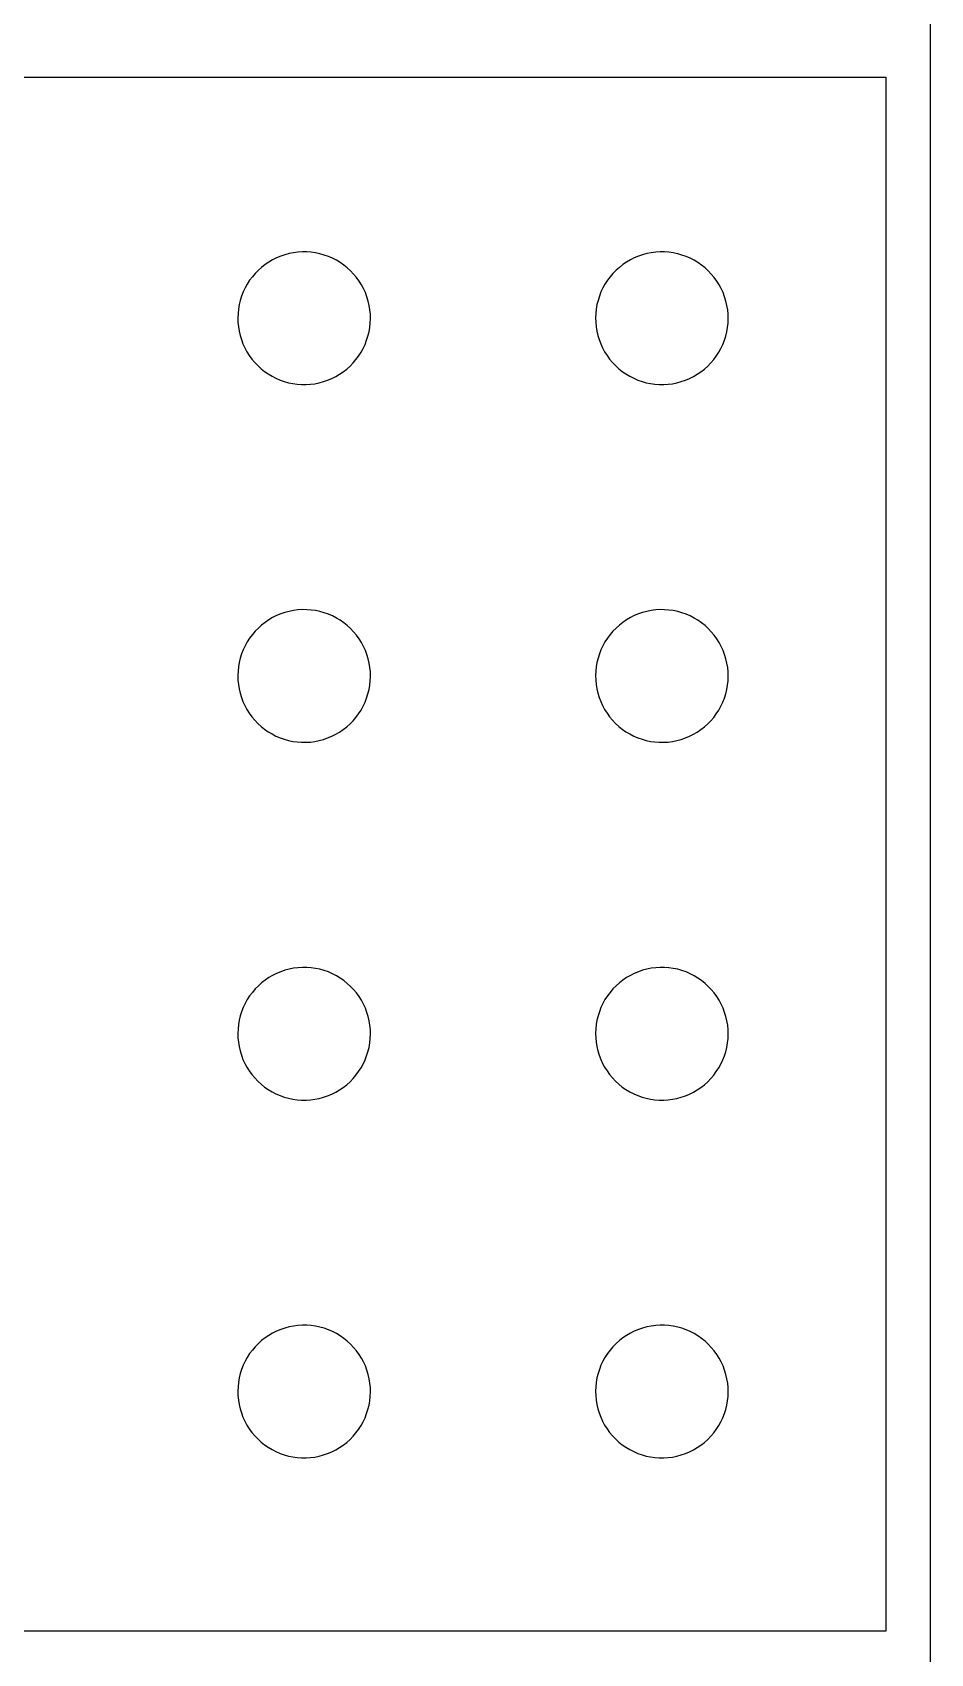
# Model space of a CAD drawing. Extents: x -75 to 75, y -42 to 42.
# Drawn here: x 42.55 to 52.59, y -23.16 to -5.03 of the extents above; entities that cross this region are included whole.
import ezdxf

# ---------------------------------------------------------------- set-up
doc = ezdxf.new("R2010")
doc.units = 0
doc.header["$MEASUREMENT"] = 0
doc.layers.get('0').update_dxf_attribs({"linetype": 'CONTINUOUS'})

msp = doc.modelspace()

# ---------------------------------------------------------------- linework, layer by layer
for p, q in [((52.594, -41.282), (52.594, 30.718)), ((31.094, -5.532), (52.094, -5.532)), ((52.094, -5.532), (52.094, -22.907)), ((45.194, -7.6), (45.153, -7.628)), ((45.237, -7.575), (45.194, -7.6)), ((45.281, -7.553), (45.237, -7.575)), ((45.327, -7.534), (45.281, -7.553)), ((45.374, -7.518), (45.327, -7.534)), ((45.422, -7.505), (45.374, -7.518)), ((45.47, -7.496), (45.422, -7.505)), ((45.52, -7.489), (45.47, -7.496)), ((45.569, -7.486), (45.52, -7.489)), ((45.619, -7.487), (45.569, -7.486)), ((45.668, -7.49), (45.619, -7.487)), ((45.717, -7.497), (45.668, -7.49)), ((45.766, -7.507), (45.717, -7.497)), ((45.813, -7.521), (45.766, -7.507)), ((45.86, -7.537), (45.813, -7.521)), ((45.906, -7.557), (45.86, -7.537)), ((45.95, -7.58), (45.906, -7.557)), ((45.992, -7.605), (45.95, -7.58)), ((46.033, -7.633), (45.992, -7.605)), ((49.194, -7.6), (49.153, -7.628)), ((49.237, -7.575), (49.194, -7.6)), ((49.281, -7.553), (49.237, -7.575)), ((49.327, -7.534), (49.281, -7.553)), ((49.374, -7.518), (49.327, -7.534)), ((49.422, -7.505), (49.374, -7.518)), ((49.47, -7.496), (49.422, -7.505)), ((49.52, -7.489), (49.47, -7.496)), ((49.569, -7.486), (49.52, -7.489)), ((49.619, -7.487), (49.569, -7.486)), ((49.668, -7.49), (49.619, -7.487)), ((49.717, -7.497), (49.668, -7.49)), ((49.766, -7.507), (49.717, -7.497)), ((49.813, -7.521), (49.766, -7.507)), ((49.86, -7.537), (49.813, -7.521)), ((49.906, -7.557), (49.86, -7.537)), ((49.95, -7.58), (49.906, -7.557)), ((49.992, -7.605), (49.95, -7.58)), ((50.033, -7.633), (49.992, -7.605)), ((45.01, -7.765), (44.98, -7.804)), ((45.042, -7.727), (45.01, -7.765)), ((45.077, -7.692), (45.042, -7.727)), ((45.114, -7.659), (45.077, -7.692)), ((45.153, -7.628), (45.114, -7.659)), ((46.072, -7.664), (46.033, -7.633)), ((46.108, -7.698), (46.072, -7.664)), ((46.142, -7.734), (46.108, -7.698)), ((46.174, -7.772), (46.142, -7.734)), ((46.203, -7.812), (46.174, -7.772)), ((49.01, -7.765), (48.98, -7.804)), ((49.042, -7.727), (49.01, -7.765)), ((49.077, -7.692), (49.042, -7.727)), ((49.114, -7.659), (49.077, -7.692)), ((49.153, -7.628), (49.114, -7.659)), ((50.072, -7.664), (50.033, -7.633)), ((50.108, -7.698), (50.072, -7.664)), ((50.142, -7.734), (50.108, -7.698)), ((50.174, -7.772), (50.142, -7.734)), ((50.203, -7.812), (50.174, -7.772)), ((44.908, -7.934), (44.89, -7.981)), ((44.929, -7.889), (44.908, -7.934)), ((44.953, -7.846), (44.929, -7.889)), ((44.98, -7.804), (44.953, -7.846)), ((46.23, -7.854), (46.203, -7.812)), ((46.253, -7.897), (46.23, -7.854)), ((46.274, -7.942), (46.253, -7.897)), ((46.291, -7.989), (46.274, -7.942)), ((48.908, -7.934), (48.89, -7.981)), ((48.929, -7.889), (48.908, -7.934)), ((48.953, -7.846), (48.929, -7.889)), ((48.98, -7.804), (48.953, -7.846)), ((50.23, -7.854), (50.203, -7.812)), ((50.253, -7.897), (50.23, -7.854)), ((50.274, -7.942), (50.253, -7.897)), ((50.291, -7.989), (50.274, -7.942)), ((44.855, -8.125), (44.85, -8.174)), ((44.863, -8.076), (44.855, -8.125)), ((44.875, -8.028), (44.863, -8.076)), ((44.89, -7.981), (44.875, -8.028)), ((46.306, -8.036), (46.291, -7.989)), ((46.317, -8.084), (46.306, -8.036)), ((46.325, -8.133), (46.317, -8.084)), ((46.33, -8.183), (46.325, -8.133)), ((48.855, -8.125), (48.85, -8.174)), ((48.863, -8.076), (48.855, -8.125)), ((48.875, -8.028), (48.863, -8.076)), ((48.89, -7.981), (48.875, -8.028)), ((50.306, -8.036), (50.291, -7.989)), ((50.317, -8.084), (50.306, -8.036)), ((50.325, -8.133), (50.317, -8.084)), ((50.33, -8.183), (50.325, -8.133)), ((44.85, -8.174), (44.848, -8.224)), ((44.848, -8.224), (44.849, -8.273)), ((44.849, -8.273), (44.854, -8.323)), ((44.854, -8.323), (44.862, -8.372)), ((46.315, -8.38), (46.324, -8.331)), ((46.324, -8.331), (46.329, -8.282)), ((46.329, -8.282), (46.331, -8.232)), ((46.331, -8.232), (46.33, -8.183)), ((48.85, -8.174), (48.848, -8.224)), ((48.848, -8.224), (48.849, -8.273)), ((48.849, -8.273), (48.854, -8.323)), ((48.854, -8.323), (48.862, -8.372)), ((50.315, -8.38), (50.324, -8.331)), ((50.324, -8.331), (50.329, -8.282)), ((50.329, -8.282), (50.331, -8.232)), ((50.331, -8.232), (50.33, -8.183)), ((44.862, -8.372), (44.873, -8.42)), ((44.873, -8.42), (44.887, -8.467)), ((44.887, -8.467), (44.905, -8.514)), ((44.905, -8.514), (44.926, -8.559)), ((46.27, -8.521), (46.288, -8.475)), ((46.288, -8.475), (46.303, -8.428)), ((46.303, -8.428), (46.315, -8.38)), ((48.862, -8.372), (48.873, -8.42)), ((48.873, -8.42), (48.887, -8.467)), ((48.887, -8.467), (48.905, -8.514)), ((48.905, -8.514), (48.926, -8.559)), ((50.27, -8.521), (50.288, -8.475)), ((50.288, -8.475), (50.303, -8.428)), ((50.303, -8.428), (50.315, -8.38)), ((44.926, -8.559), (44.949, -8.602)), ((44.949, -8.602), (44.976, -8.644)), ((44.976, -8.644), (45.005, -8.684)), ((45.005, -8.684), (45.037, -8.722)), ((46.137, -8.728), (46.169, -8.691)), ((46.169, -8.691), (46.198, -8.651)), ((46.198, -8.651), (46.225, -8.609)), ((46.225, -8.609), (46.249, -8.566)), ((46.249, -8.566), (46.27, -8.521)), ((48.926, -8.559), (48.949, -8.602)), ((48.949, -8.602), (48.976, -8.644)), ((48.976, -8.644), (49.005, -8.684)), ((49.005, -8.684), (49.037, -8.722)), ((50.137, -8.728), (50.169, -8.691)), ((50.169, -8.691), (50.198, -8.651)), ((50.198, -8.651), (50.225, -8.609)), ((50.225, -8.609), (50.249, -8.566)), ((50.249, -8.566), (50.27, -8.521)), ((45.037, -8.722), (45.071, -8.758)), ((45.071, -8.758), (45.108, -8.792)), ((45.108, -8.792), (45.147, -8.823)), ((45.147, -8.823), (45.187, -8.851)), ((45.187, -8.851), (45.23, -8.876)), ((45.23, -8.876), (45.274, -8.899)), ((45.898, -8.902), (45.942, -8.88)), ((45.942, -8.88), (45.985, -8.855)), ((45.985, -8.855), (46.026, -8.827)), ((46.026, -8.827), (46.065, -8.797)), ((46.065, -8.797), (46.102, -8.764)), ((46.102, -8.764), (46.137, -8.728)), ((49.037, -8.722), (49.071, -8.758)), ((49.071, -8.758), (49.108, -8.792)), ((49.108, -8.792), (49.147, -8.823)), ((49.147, -8.823), (49.187, -8.851)), ((49.187, -8.851), (49.23, -8.876)), ((49.23, -8.876), (49.274, -8.899)), ((49.898, -8.902), (49.942, -8.88)), ((49.942, -8.88), (49.985, -8.855)), ((49.985, -8.855), (50.026, -8.827)), ((50.026, -8.827), (50.065, -8.797)), ((50.065, -8.797), (50.102, -8.764)), ((50.102, -8.764), (50.137, -8.728)), ((45.274, -8.899), (45.32, -8.919)), ((45.32, -8.919), (45.367, -8.935)), ((45.367, -8.935), (45.415, -8.949)), ((45.415, -8.949), (45.463, -8.959)), ((45.463, -8.959), (45.511, -8.965)), ((45.511, -8.965), (45.56, -8.969)), ((45.56, -8.969), (45.61, -8.969)), ((45.61, -8.969), (45.659, -8.966)), ((45.659, -8.966), (45.709, -8.96)), ((45.709, -8.96), (45.757, -8.95)), ((45.757, -8.95), (45.805, -8.937)), ((45.805, -8.937), (45.852, -8.921)), ((45.852, -8.921), (45.898, -8.902)), ((49.274, -8.899), (49.32, -8.919)), ((49.32, -8.919), (49.367, -8.935)), ((49.367, -8.935), (49.415, -8.949)), ((49.415, -8.949), (49.463, -8.959)), ((49.463, -8.959), (49.511, -8.965)), ((49.511, -8.965), (49.56, -8.969)), ((49.56, -8.969), (49.61, -8.969)), ((49.61, -8.969), (49.659, -8.966)), ((49.659, -8.966), (49.709, -8.96)), ((49.709, -8.96), (49.757, -8.95)), ((49.757, -8.95), (49.805, -8.937)), ((49.805, -8.937), (49.852, -8.921)), ((49.852, -8.921), (49.898, -8.902)), ((45.237, -11.575), (45.194, -11.6)), ((45.281, -11.553), (45.237, -11.575)), ((45.327, -11.534), (45.281, -11.553)), ((45.374, -11.518), (45.327, -11.534)), ((45.422, -11.505), (45.374, -11.518)), ((45.47, -11.496), (45.422, -11.505)), ((45.52, -11.489), (45.47, -11.496)), ((45.569, -11.486), (45.52, -11.489)), ((45.619, -11.487), (45.569, -11.486)), ((45.668, -11.49), (45.619, -11.487)), ((45.717, -11.497), (45.668, -11.49)), ((45.766, -11.507), (45.717, -11.497)), ((45.813, -11.521), (45.766, -11.507)), ((45.86, -11.537), (45.813, -11.521)), ((45.906, -11.557), (45.86, -11.537)), ((45.95, -11.58), (45.906, -11.557)), ((45.992, -11.605), (45.95, -11.58)), ((49.237, -11.575), (49.194, -11.6)), ((49.281, -11.553), (49.237, -11.575)), ((49.327, -11.534), (49.281, -11.553)), ((49.374, -11.518), (49.327, -11.534)), ((49.422, -11.505), (49.374, -11.518)), ((49.47, -11.496), (49.422, -11.505)), ((49.52, -11.489), (49.47, -11.496)), ((49.569, -11.486), (49.52, -11.489)), ((49.619, -11.487), (49.569, -11.486)), ((49.668, -11.49), (49.619, -11.487)), ((49.717, -11.497), (49.668, -11.49)), ((49.766, -11.507), (49.717, -11.497)), ((49.813, -11.521), (49.766, -11.507)), ((49.86, -11.537), (49.813, -11.521)), ((49.906, -11.557), (49.86, -11.537)), ((49.95, -11.58), (49.906, -11.557)), ((49.992, -11.605), (49.95, -11.58)), ((45.01, -11.765), (44.98, -11.804)), ((45.042, -11.727), (45.01, -11.765)), ((45.077, -11.692), (45.042, -11.727)), ((45.114, -11.659), (45.077, -11.692)), ((45.153, -11.628), (45.114, -11.659)), ((45.194, -11.6), (45.153, -11.628)), ((46.033, -11.633), (45.992, -11.605)), ((46.072, -11.664), (46.033, -11.633)), ((46.108, -11.698), (46.072, -11.664)), ((46.142, -11.734), (46.108, -11.698)), ((46.174, -11.772), (46.142, -11.734)), ((46.203, -11.812), (46.174, -11.772)), ((49.01, -11.765), (48.98, -11.804)), ((49.042, -11.727), (49.01, -11.765)), ((49.077, -11.692), (49.042, -11.727)), ((49.114, -11.659), (49.077, -11.692)), ((49.153, -11.628), (49.114, -11.659)), ((49.194, -11.6), (49.153, -11.628)), ((50.033, -11.633), (49.992, -11.605)), ((50.072, -11.664), (50.033, -11.633)), ((50.108, -11.698), (50.072, -11.664)), ((50.142, -11.734), (50.108, -11.698)), ((50.174, -11.772), (50.142, -11.734)), ((50.203, -11.812), (50.174, -11.772)), ((44.908, -11.934), (44.89, -11.981)), ((44.929, -11.889), (44.908, -11.934)), ((44.953, -11.846), (44.929, -11.889)), ((44.98, -11.804), (44.953, -11.846)), ((46.23, -11.854), (46.203, -11.812)), ((46.253, -11.897), (46.23, -11.854)), ((46.274, -11.942), (46.253, -11.897)), ((46.291, -11.989), (46.274, -11.942)), ((48.908, -11.934), (48.89, -11.981)), ((48.929, -11.889), (48.908, -11.934)), ((48.953, -11.846), (48.929, -11.889)), ((48.98, -11.804), (48.953, -11.846)), ((50.23, -11.854), (50.203, -11.812)), ((50.253, -11.897), (50.23, -11.854)), ((50.274, -11.942), (50.253, -11.897)), ((50.291, -11.989), (50.274, -11.942)), ((44.855, -12.125), (44.85, -12.174)), ((44.863, -12.076), (44.855, -12.125)), ((44.875, -12.028), (44.863, -12.076)), ((44.89, -11.981), (44.875, -12.028)), ((46.306, -12.036), (46.291, -11.989)), ((46.317, -12.084), (46.306, -12.036)), ((46.325, -12.133), (46.317, -12.084)), ((46.33, -12.183), (46.325, -12.133)), ((48.855, -12.125), (48.85, -12.174)), ((48.863, -12.076), (48.855, -12.125)), ((48.875, -12.028), (48.863, -12.076)), ((48.89, -11.981), (48.875, -12.028)), ((50.306, -12.036), (50.291, -11.989)), ((50.317, -12.084), (50.306, -12.036)), ((50.325, -12.133), (50.317, -12.084)), ((50.33, -12.183), (50.325, -12.133)), ((44.85, -12.174), (44.848, -12.224)), ((44.848, -12.224), (44.849, -12.273)), ((44.849, -12.273), (44.854, -12.323)), ((44.854, -12.323), (44.862, -12.372)), ((46.324, -12.331), (46.329, -12.282)), ((46.329, -12.282), (46.331, -12.232)), ((46.331, -12.232), (46.33, -12.183)), ((48.85, -12.174), (48.848, -12.224)), ((48.848, -12.224), (48.849, -12.273)), ((48.849, -12.273), (48.854, -12.323)), ((48.854, -12.323), (48.862, -12.372)), ((50.324, -12.331), (50.329, -12.282)), ((50.329, -12.282), (50.331, -12.232)), ((50.331, -12.232), (50.33, -12.183)), ((44.862, -12.372), (44.873, -12.42)), ((44.873, -12.42), (44.887, -12.467)), ((44.887, -12.467), (44.905, -12.514)), ((46.27, -12.521), (46.288, -12.475)), ((46.288, -12.475), (46.303, -12.428)), ((46.303, -12.428), (46.315, -12.38)), ((46.315, -12.38), (46.324, -12.331)), ((48.862, -12.372), (48.873, -12.42)), ((48.873, -12.42), (48.887, -12.467)), ((48.887, -12.467), (48.905, -12.514)), ((50.27, -12.521), (50.288, -12.475)), ((50.288, -12.475), (50.303, -12.428)), ((50.303, -12.428), (50.315, -12.38)), ((50.315, -12.38), (50.324, -12.331)), ((44.905, -12.514), (44.926, -12.559)), ((44.926, -12.559), (44.949, -12.602)), ((44.949, -12.602), (44.976, -12.644)), ((44.976, -12.644), (45.005, -12.684)), ((45.005, -12.684), (45.037, -12.722)), ((46.169, -12.691), (46.198, -12.651)), ((46.198, -12.651), (46.225, -12.609)), ((46.225, -12.609), (46.249, -12.566)), ((46.249, -12.566), (46.27, -12.521)), ((48.905, -12.514), (48.926, -12.559)), ((48.926, -12.559), (48.949, -12.602)), ((48.949, -12.602), (48.976, -12.644)), ((48.976, -12.644), (49.005, -12.684)), ((49.005, -12.684), (49.037, -12.722)), ((50.169, -12.691), (50.198, -12.651)), ((50.198, -12.651), (50.225, -12.609)), ((50.225, -12.609), (50.249, -12.566)), ((50.249, -12.566), (50.27, -12.521)), ((45.037, -12.722), (45.071, -12.758)), ((45.071, -12.758), (45.108, -12.792)), ((45.108, -12.792), (45.147, -12.823)), ((45.147, -12.823), (45.187, -12.851)), ((45.187, -12.851), (45.23, -12.876)), ((45.942, -12.88), (45.985, -12.855)), ((45.985, -12.855), (46.026, -12.827)), ((46.026, -12.827), (46.065, -12.797)), ((46.065, -12.797), (46.102, -12.764)), ((46.102, -12.764), (46.137, -12.728)), ((46.137, -12.728), (46.169, -12.691)), ((49.037, -12.722), (49.071, -12.758)), ((49.071, -12.758), (49.108, -12.792)), ((49.108, -12.792), (49.147, -12.823)), ((49.147, -12.823), (49.187, -12.851)), ((49.187, -12.851), (49.23, -12.876)), ((49.942, -12.88), (49.985, -12.855)), ((49.985, -12.855), (50.026, -12.827)), ((50.026, -12.827), (50.065, -12.797)), ((50.065, -12.797), (50.102, -12.764)), ((50.102, -12.764), (50.137, -12.728)), ((50.137, -12.728), (50.169, -12.691)), ((45.23, -12.876), (45.274, -12.899)), ((45.274, -12.899), (45.32, -12.919)), ((45.32, -12.919), (45.367, -12.935)), ((45.367, -12.935), (45.415, -12.949)), ((45.415, -12.949), (45.463, -12.959)), ((45.463, -12.959), (45.511, -12.965)), ((45.511, -12.965), (45.56, -12.969)), ((45.56, -12.969), (45.61, -12.969)), ((45.61, -12.969), (45.659, -12.966)), ((45.659, -12.966), (45.709, -12.96)), ((45.709, -12.96), (45.757, -12.95)), ((45.757, -12.95), (45.805, -12.937)), ((45.805, -12.937), (45.852, -12.921)), ((45.852, -12.921), (45.898, -12.902)), ((45.898, -12.902), (45.942, -12.88)), ((49.23, -12.876), (49.274, -12.899)), ((49.274, -12.899), (49.32, -12.919)), ((49.32, -12.919), (49.367, -12.935)), ((49.367, -12.935), (49.415, -12.949)), ((49.415, -12.949), (49.463, -12.959)), ((49.463, -12.959), (49.511, -12.965)), ((49.511, -12.965), (49.56, -12.969)), ((49.56, -12.969), (49.61, -12.969)), ((49.61, -12.969), (49.659, -12.966)), ((49.659, -12.966), (49.709, -12.96)), ((49.709, -12.96), (49.757, -12.95)), ((49.757, -12.95), (49.805, -12.937)), ((49.805, -12.937), (49.852, -12.921)), ((49.852, -12.921), (49.898, -12.902)), ((49.898, -12.902), (49.942, -12.88)), ((45.237, -15.575), (45.194, -15.6)), ((45.281, -15.553), (45.237, -15.575)), ((45.327, -15.534), (45.281, -15.553)), ((45.374, -15.518), (45.327, -15.534)), ((45.422, -15.505), (45.374, -15.518)), ((45.47, -15.496), (45.422, -15.505)), ((45.52, -15.489), (45.47, -15.496)), ((45.569, -15.486), (45.52, -15.489)), ((45.619, -15.487), (45.569, -15.486)), ((45.668, -15.49), (45.619, -15.487)), ((45.717, -15.497), (45.668, -15.49)), ((45.766, -15.507), (45.717, -15.497)), ((45.813, -15.521), (45.766, -15.507)), ((45.86, -15.537), (45.813, -15.521)), ((45.906, -15.557), (45.86, -15.537)), ((45.95, -15.58), (45.906, -15.557)), ((45.992, -15.605), (45.95, -15.58)), ((49.237, -15.575), (49.194, -15.6)), ((49.281, -15.553), (49.237, -15.575)), ((49.327, -15.534), (49.281, -15.553)), ((49.374, -15.518), (49.327, -15.534)), ((49.422, -15.505), (49.374, -15.518)), ((49.47, -15.496), (49.422, -15.505)), ((49.52, -15.489), (49.47, -15.496)), ((49.569, -15.486), (49.52, -15.489)), ((49.619, -15.487), (49.569, -15.486)), ((49.668, -15.49), (49.619, -15.487)), ((49.717, -15.497), (49.668, -15.49)), ((49.766, -15.507), (49.717, -15.497)), ((49.813, -15.521), (49.766, -15.507)), ((49.86, -15.537), (49.813, -15.521)), ((49.906, -15.557), (49.86, -15.537)), ((49.95, -15.58), (49.906, -15.557)), ((49.992, -15.605), (49.95, -15.58)), ((45.01, -15.765), (44.98, -15.804)), ((45.042, -15.727), (45.01, -15.765)), ((45.077, -15.692), (45.042, -15.727)), ((45.114, -15.659), (45.077, -15.692)), ((45.153, -15.628), (45.114, -15.659)), ((45.194, -15.6), (45.153, -15.628)), ((46.033, -15.633), (45.992, -15.605)), ((46.072, -15.664), (46.033, -15.633)), ((46.108, -15.698), (46.072, -15.664)), ((46.142, -15.734), (46.108, -15.698)), ((46.174, -15.772), (46.142, -15.734)), ((49.01, -15.765), (48.98, -15.804)), ((49.042, -15.727), (49.01, -15.765)), ((49.077, -15.692), (49.042, -15.727)), ((49.114, -15.659), (49.077, -15.692)), ((49.153, -15.628), (49.114, -15.659)), ((49.194, -15.6), (49.153, -15.628)), ((50.033, -15.633), (49.992, -15.605)), ((50.072, -15.664), (50.033, -15.633)), ((50.108, -15.698), (50.072, -15.664)), ((50.142, -15.734), (50.108, -15.698)), ((50.174, -15.772), (50.142, -15.734)), ((44.908, -15.934), (44.89, -15.981)), ((44.929, -15.889), (44.908, -15.934)), ((44.953, -15.846), (44.929, -15.889)), ((44.98, -15.804), (44.953, -15.846)), ((46.203, -15.812), (46.174, -15.772)), ((46.23, -15.854), (46.203, -15.812)), ((46.253, -15.897), (46.23, -15.854)), ((46.274, -15.942), (46.253, -15.897)), ((46.291, -15.989), (46.274, -15.942)), ((48.908, -15.934), (48.89, -15.981)), ((48.929, -15.889), (48.908, -15.934)), ((48.953, -15.846), (48.929, -15.889)), ((48.98, -15.804), (48.953, -15.846)), ((50.203, -15.812), (50.174, -15.772)), ((50.23, -15.854), (50.203, -15.812)), ((50.253, -15.897), (50.23, -15.854)), ((50.274, -15.942), (50.253, -15.897)), ((50.291, -15.989), (50.274, -15.942)), ((44.855, -16.125), (44.85, -16.174)), ((44.863, -16.076), (44.855, -16.125)), ((44.875, -16.028), (44.863, -16.076)), ((44.89, -15.981), (44.875, -16.028)), ((46.306, -16.036), (46.291, -15.989)), ((46.317, -16.084), (46.306, -16.036)), ((46.325, -16.133), (46.317, -16.084)), ((48.855, -16.125), (48.85, -16.174)), ((48.863, -16.076), (48.855, -16.125)), ((48.875, -16.028), (48.863, -16.076)), ((48.89, -15.981), (48.875, -16.028)), ((50.306, -16.036), (50.291, -15.989)), ((50.317, -16.084), (50.306, -16.036)), ((50.325, -16.133), (50.317, -16.084)), ((44.85, -16.174), (44.848, -16.224)), ((44.848, -16.224), (44.849, -16.273)), ((44.849, -16.273), (44.854, -16.323)), ((46.324, -16.331), (46.329, -16.282)), ((46.33, -16.183), (46.325, -16.133)), ((46.329, -16.282), (46.331, -16.232)), ((46.331, -16.232), (46.33, -16.183)), ((48.85, -16.174), (48.848, -16.224)), ((48.848, -16.224), (48.849, -16.273)), ((48.849, -16.273), (48.854, -16.323)), ((50.324, -16.331), (50.329, -16.282)), ((50.33, -16.183), (50.325, -16.133)), ((50.329, -16.282), (50.331, -16.232)), ((50.331, -16.232), (50.33, -16.183)), ((44.854, -16.323), (44.862, -16.372)), ((44.862, -16.372), (44.873, -16.42)), ((44.873, -16.42), (44.887, -16.467)), ((44.887, -16.467), (44.905, -16.514)), ((46.27, -16.521), (46.288, -16.475)), ((46.288, -16.475), (46.303, -16.428)), ((46.303, -16.428), (46.315, -16.38)), ((46.315, -16.38), (46.324, -16.331)), ((48.854, -16.323), (48.862, -16.372)), ((48.862, -16.372), (48.873, -16.42)), ((48.873, -16.42), (48.887, -16.467)), ((48.887, -16.467), (48.905, -16.514)), ((50.27, -16.521), (50.288, -16.475)), ((50.288, -16.475), (50.303, -16.428)), ((50.303, -16.428), (50.315, -16.38)), ((50.315, -16.38), (50.324, -16.331)), ((44.905, -16.514), (44.926, -16.559)), ((44.926, -16.559), (44.949, -16.602)), ((44.949, -16.602), (44.976, -16.644)), ((44.976, -16.644), (45.005, -16.684)), ((46.169, -16.691), (46.198, -16.651)), ((46.198, -16.651), (46.225, -16.609)), ((46.225, -16.609), (46.249, -16.566)), ((46.249, -16.566), (46.27, -16.521)), ((48.905, -16.514), (48.926, -16.559)), ((48.926, -16.559), (48.949, -16.602)), ((48.949, -16.602), (48.976, -16.644)), ((48.976, -16.644), (49.005, -16.684)), ((50.169, -16.691), (50.198, -16.651)), ((50.198, -16.651), (50.225, -16.609)), ((50.225, -16.609), (50.249, -16.566)), ((50.249, -16.566), (50.27, -16.521)), ((45.005, -16.684), (45.037, -16.722)), ((45.037, -16.722), (45.071, -16.758)), ((45.071, -16.758), (45.108, -16.792)), ((45.108, -16.792), (45.147, -16.823)), ((45.147, -16.823), (45.187, -16.851)), ((45.187, -16.851), (45.23, -16.876)), ((45.942, -16.88), (45.985, -16.855)), ((45.985, -16.855), (46.026, -16.827)), ((46.026, -16.827), (46.065, -16.797)), ((46.065, -16.797), (46.102, -16.764)), ((46.102, -16.764), (46.137, -16.728)), ((46.137, -16.728), (46.169, -16.691)), ((49.005, -16.684), (49.037, -16.722)), ((49.037, -16.722), (49.071, -16.758)), ((49.071, -16.758), (49.108, -16.792)), ((49.108, -16.792), (49.147, -16.823)), ((49.147, -16.823), (49.187, -16.851)), ((49.187, -16.851), (49.23, -16.876)), ((49.942, -16.88), (49.985, -16.855)), ((49.985, -16.855), (50.026, -16.827)), ((50.026, -16.827), (50.065, -16.797)), ((50.065, -16.797), (50.102, -16.764)), ((50.102, -16.764), (50.137, -16.728)), ((50.137, -16.728), (50.169, -16.691)), ((45.23, -16.876), (45.274, -16.899)), ((45.274, -16.899), (45.32, -16.919)), ((45.32, -16.919), (45.367, -16.935)), ((45.367, -16.935), (45.415, -16.949)), ((45.415, -16.949), (45.463, -16.959)), ((45.463, -16.959), (45.511, -16.965)), ((45.511, -16.965), (45.56, -16.969)), ((45.56, -16.969), (45.61, -16.969)), ((45.61, -16.969), (45.659, -16.966)), ((45.659, -16.966), (45.709, -16.96)), ((45.709, -16.96), (45.757, -16.95)), ((45.757, -16.95), (45.805, -16.937)), ((45.805, -16.937), (45.852, -16.921)), ((45.852, -16.921), (45.898, -16.902)), ((45.898, -16.902), (45.942, -16.88)), ((49.23, -16.876), (49.274, -16.899)), ((49.274, -16.899), (49.32, -16.919)), ((49.32, -16.919), (49.367, -16.935)), ((49.367, -16.935), (49.415, -16.949)), ((49.415, -16.949), (49.463, -16.959)), ((49.463, -16.959), (49.511, -16.965)), ((49.511, -16.965), (49.56, -16.969)), ((49.56, -16.969), (49.61, -16.969)), ((49.61, -16.969), (49.659, -16.966)), ((49.659, -16.966), (49.709, -16.96)), ((49.709, -16.96), (49.757, -16.95)), ((49.757, -16.95), (49.805, -16.937)), ((49.805, -16.937), (49.852, -16.921)), ((49.852, -16.921), (49.898, -16.902)), ((49.898, -16.902), (49.942, -16.88)), ((45.281, -19.553), (45.237, -19.575)), ((45.327, -19.534), (45.281, -19.553)), ((45.374, -19.518), (45.327, -19.534)), ((45.422, -19.505), (45.374, -19.518)), ((45.47, -19.496), (45.422, -19.505)), ((45.52, -19.489), (45.47, -19.496)), ((45.569, -19.486), (45.52, -19.489)), ((45.619, -19.487), (45.569, -19.486)), ((45.668, -19.49), (45.619, -19.487)), ((45.717, -19.497), (45.668, -19.49)), ((45.766, -19.507), (45.717, -19.497)), ((45.813, -19.521), (45.766, -19.507)), ((45.86, -19.537), (45.813, -19.521)), ((45.906, -19.557), (45.86, -19.537)), ((45.95, -19.58), (45.906, -19.557)), ((49.281, -19.553), (49.237, -19.575)), ((49.327, -19.534), (49.281, -19.553)), ((49.374, -19.518), (49.327, -19.534)), ((49.422, -19.505), (49.374, -19.518)), ((49.47, -19.496), (49.422, -19.505)), ((49.52, -19.489), (49.47, -19.496)), ((49.569, -19.486), (49.52, -19.489)), ((49.619, -19.487), (49.569, -19.486)), ((49.668, -19.49), (49.619, -19.487)), ((49.717, -19.497), (49.668, -19.49)), ((49.766, -19.507), (49.717, -19.497)), ((49.813, -19.521), (49.766, -19.507)), ((49.86, -19.537), (49.813, -19.521)), ((49.906, -19.557), (49.86, -19.537)), ((49.95, -19.58), (49.906, -19.557)), ((45.042, -19.727), (45.01, -19.765)), ((45.077, -19.692), (45.042, -19.727)), ((45.114, -19.659), (45.077, -19.692)), ((45.153, -19.628), (45.114, -19.659)), ((45.194, -19.6), (45.153, -19.628)), ((45.237, -19.575), (45.194, -19.6)), ((45.992, -19.605), (45.95, -19.58)), ((46.033, -19.633), (45.992, -19.605)), ((46.072, -19.664), (46.033, -19.633)), ((46.108, -19.698), (46.072, -19.664)), ((46.142, -19.734), (46.108, -19.698)), ((46.174, -19.772), (46.142, -19.734)), ((49.042, -19.727), (49.01, -19.765)), ((49.077, -19.692), (49.042, -19.727)), ((49.114, -19.659), (49.077, -19.692)), ((49.153, -19.628), (49.114, -19.659)), ((49.194, -19.6), (49.153, -19.628)), ((49.237, -19.575), (49.194, -19.6)), ((49.992, -19.605), (49.95, -19.58)), ((50.033, -19.633), (49.992, -19.605)), ((50.072, -19.664), (50.033, -19.633)), ((50.108, -19.698), (50.072, -19.664)), ((50.142, -19.734), (50.108, -19.698)), ((50.174, -19.772), (50.142, -19.734)), ((44.908, -19.934), (44.89, -19.981)), ((44.929, -19.889), (44.908, -19.934)), ((44.953, -19.846), (44.929, -19.889)), ((44.98, -19.804), (44.953, -19.846)), ((45.01, -19.765), (44.98, -19.804)), ((46.203, -19.812), (46.174, -19.772)), ((46.23, -19.854), (46.203, -19.812)), ((46.253, -19.897), (46.23, -19.854)), ((46.274, -19.942), (46.253, -19.897)), ((48.908, -19.934), (48.89, -19.981)), ((48.929, -19.889), (48.908, -19.934)), ((48.953, -19.846), (48.929, -19.889)), ((48.98, -19.804), (48.953, -19.846)), ((49.01, -19.765), (48.98, -19.804)), ((50.203, -19.812), (50.174, -19.772)), ((50.23, -19.854), (50.203, -19.812)), ((50.253, -19.897), (50.23, -19.854)), ((50.274, -19.942), (50.253, -19.897)), ((44.863, -20.076), (44.855, -20.125)), ((44.875, -20.028), (44.863, -20.076)), ((44.89, -19.981), (44.875, -20.028)), ((46.291, -19.989), (46.274, -19.942)), ((46.306, -20.036), (46.291, -19.989)), ((46.317, -20.084), (46.306, -20.036)), ((46.325, -20.133), (46.317, -20.084)), ((48.863, -20.076), (48.855, -20.125)), ((48.875, -20.028), (48.863, -20.076)), ((48.89, -19.981), (48.875, -20.028)), ((50.291, -19.989), (50.274, -19.942)), ((50.306, -20.036), (50.291, -19.989)), ((50.317, -20.084), (50.306, -20.036)), ((50.325, -20.133), (50.317, -20.084)), ((44.85, -20.174), (44.848, -20.224)), ((44.848, -20.224), (44.849, -20.273)), ((44.849, -20.273), (44.854, -20.323)), ((44.855, -20.125), (44.85, -20.174)), ((46.324, -20.331), (46.329, -20.282)), ((46.33, -20.183), (46.325, -20.133)), ((46.329, -20.282), (46.331, -20.232)), ((46.331, -20.232), (46.33, -20.183)), ((48.85, -20.174), (48.848, -20.224)), ((48.848, -20.224), (48.849, -20.273)), ((48.849, -20.273), (48.854, -20.323)), ((48.855, -20.125), (48.85, -20.174)), ((50.324, -20.331), (50.329, -20.282)), ((50.33, -20.183), (50.325, -20.133)), ((50.329, -20.282), (50.331, -20.232)), ((50.331, -20.232), (50.33, -20.183)), ((44.854, -20.323), (44.862, -20.372)), ((44.862, -20.372), (44.873, -20.42)), ((44.873, -20.42), (44.887, -20.467)), ((44.887, -20.467), (44.905, -20.514)), ((46.27, -20.521), (46.288, -20.475)), ((46.288, -20.475), (46.303, -20.428)), ((46.303, -20.428), (46.315, -20.38)), ((46.315, -20.38), (46.324, -20.331)), ((48.854, -20.323), (48.862, -20.372)), ((48.862, -20.372), (48.873, -20.42)), ((48.873, -20.42), (48.887, -20.467)), ((48.887, -20.467), (48.905, -20.514)), ((50.27, -20.521), (50.288, -20.475)), ((50.288, -20.475), (50.303, -20.428)), ((50.303, -20.428), (50.315, -20.38)), ((50.315, -20.38), (50.324, -20.331)), ((44.905, -20.514), (44.926, -20.559)), ((44.926, -20.559), (44.949, -20.602)), ((44.949, -20.602), (44.976, -20.644)), ((44.976, -20.644), (45.005, -20.684)), ((46.169, -20.691), (46.198, -20.651)), ((46.198, -20.651), (46.225, -20.609)), ((46.225, -20.609), (46.249, -20.566)), ((46.249, -20.566), (46.27, -20.521)), ((48.905, -20.514), (48.926, -20.559)), ((48.926, -20.559), (48.949, -20.602)), ((48.949, -20.602), (48.976, -20.644)), ((48.976, -20.644), (49.005, -20.684)), ((50.169, -20.691), (50.198, -20.651)), ((50.198, -20.651), (50.225, -20.609)), ((50.225, -20.609), (50.249, -20.566)), ((50.249, -20.566), (50.27, -20.521)), ((45.005, -20.684), (45.037, -20.722)), ((45.037, -20.722), (45.071, -20.758)), ((45.071, -20.758), (45.108, -20.792)), ((45.108, -20.792), (45.147, -20.823)), ((45.147, -20.823), (45.187, -20.851)), ((45.985, -20.855), (46.026, -20.827)), ((46.026, -20.827), (46.065, -20.797)), ((46.065, -20.797), (46.102, -20.764)), ((46.102, -20.764), (46.137, -20.728)), ((46.137, -20.728), (46.169, -20.691)), ((49.005, -20.684), (49.037, -20.722)), ((49.037, -20.722), (49.071, -20.758)), ((49.071, -20.758), (49.108, -20.792)), ((49.108, -20.792), (49.147, -20.823)), ((49.147, -20.823), (49.187, -20.851)), ((49.985, -20.855), (50.026, -20.827)), ((50.026, -20.827), (50.065, -20.797)), ((50.065, -20.797), (50.102, -20.764)), ((50.102, -20.764), (50.137, -20.728)), ((50.137, -20.728), (50.169, -20.691)), ((45.187, -20.851), (45.23, -20.876)), ((45.23, -20.876), (45.274, -20.899)), ((45.274, -20.899), (45.32, -20.919)), ((45.32, -20.919), (45.367, -20.935)), ((45.367, -20.935), (45.415, -20.949)), ((45.415, -20.949), (45.463, -20.959)), ((45.463, -20.959), (45.511, -20.965)), ((45.511, -20.965), (45.56, -20.969)), ((45.56, -20.969), (45.61, -20.969)), ((45.61, -20.969), (45.659, -20.966)), ((45.659, -20.966), (45.709, -20.96)), ((45.709, -20.96), (45.757, -20.95)), ((45.757, -20.95), (45.805, -20.937)), ((45.805, -20.937), (45.852, -20.921)), ((45.852, -20.921), (45.898, -20.902)), ((45.898, -20.902), (45.942, -20.88)), ((45.942, -20.88), (45.985, -20.855)), ((49.187, -20.851), (49.23, -20.876)), ((49.23, -20.876), (49.274, -20.899)), ((49.274, -20.899), (49.32, -20.919)), ((49.32, -20.919), (49.367, -20.935)), ((49.367, -20.935), (49.415, -20.949)), ((49.415, -20.949), (49.463, -20.959)), ((49.463, -20.959), (49.511, -20.965)), ((49.511, -20.965), (49.56, -20.969)), ((49.56, -20.969), (49.61, -20.969)), ((49.61, -20.969), (49.659, -20.966)), ((49.659, -20.966), (49.709, -20.96)), ((49.709, -20.96), (49.757, -20.95)), ((49.757, -20.95), (49.805, -20.937)), ((49.805, -20.937), (49.852, -20.921)), ((49.852, -20.921), (49.898, -20.902)), ((49.898, -20.902), (49.942, -20.88)), ((49.942, -20.88), (49.985, -20.855)), ((52.094, -22.907), (31.094, -22.907))]:
    msp.add_line(p, q)

doc.saveas('drawing.dxf')
